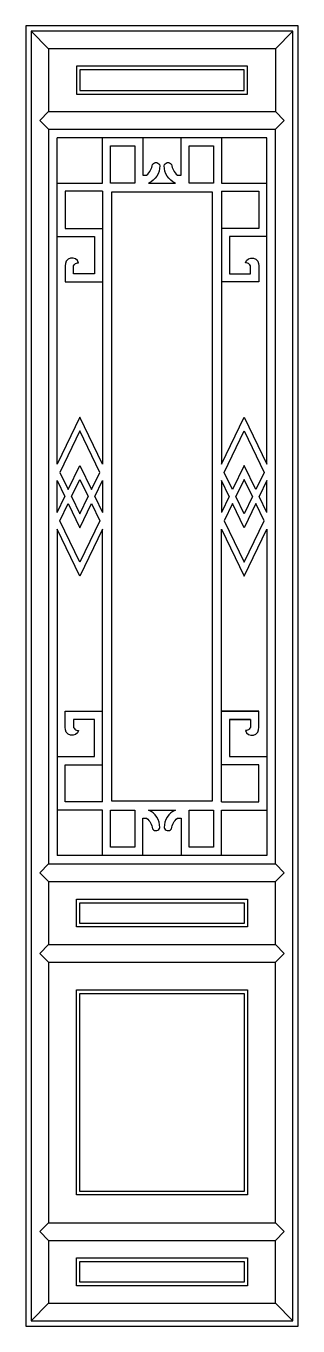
# Model space of a CAD drawing. Header units: metres. Extents: x -2250 to -1710, y -6 to 2574.
import ezdxf

# ---------------------------------------------------------------- set-up
doc = ezdxf.new("R2010")
doc.units = ezdxf.units.M
for name, color, linetype in [('3', 3, 'Continuous'), ('4', 4, 'Continuous'), ('7', 7, 'Continuous')]:
    doc.layers.add(name, color=color, linetype=linetype)

msp = doc.modelspace()

# ---------------------------------------------------------------- linework, layer by layer
at = {"layer": '3'}
for p, q in [((-2239.96, 2564.09), (-2204.96, 2529.09)), ((-1754.96, 2529.09), (-1719.96, 2564.09)), ((-2204.96, 2404.09), (-2222.46, 2386.59)), ((-1754.96, 2404.09), (-1737.46, 2386.59)), ((-2222.46, 2386.59), (-2204.96, 2369.09)), ((-1754.96, 2369.09), (-1737.46, 2386.59)), ((-1771.96, 2352.09), (-2187.96, 2352.09)), ((-2187.96, 1608.35), (-2187.96, 1671.84)), ((-1771.96, 1608.35), (-1771.96, 1671.84)), ((-1845.96, 1198.09), (-1845.96, 1124.09)), ((-1845.96, 1124.09), (-1771.96, 1124.09)), ((-2222.46, 893.59), (-2204.96, 911.09)), ((-1771.96, 928.09), (-2187.96, 928.09)), ((-1851.96, 928.09), (-1911.96, 928.09)), ((-1754.96, 911.09), (-1737.46, 893.59)), ((-2204.96, 876.09), (-2222.46, 893.59)), ((-1754.96, 876.09), (-1737.46, 893.59)), ((-2222.46, 733.59), (-2204.96, 751.09)), ((-1754.96, 751.09), (-1737.46, 733.59)), ((-2204.96, 716.09), (-2222.46, 733.59)), ((-1754.96, 716.09), (-1737.46, 733.59)), ((-2222.46, 181.59), (-2204.96, 199.09)), ((-2204.96, 164.09), (-2222.46, 181.59)), ((-1754.96, 199.09), (-1737.46, 181.59)), ((-1754.96, 164.09), (-1737.46, 181.59)), ((-2239.96, 4.09), (-2204.96, 39.09)), ((-1754.96, 39.09), (-1719.96, 4.09))]:
    msp.add_line(p, q, dxfattribs=at)
for points in [[(-2239.96, 4.09), (-1719.96, 4.09), (-1719.96, 2564.09), (-2239.96, 2564.09)], [(-2149.96, 2439.09), (-1809.96, 2439.09), (-1809.96, 2494.09), (-2149.96, 2494.09)], [(-2142.96, 2446.09), (-1816.96, 2446.09), (-1816.96, 2487.09), (-2142.96, 2487.09)], [(-2081.96, 2262.09), (-2081.96, 2336.09), (-2033.96, 2336.09), (-2033.96, 2262.09)], [(-2079.96, 1036.09), (-1879.96, 1036.09), (-1879.96, 2244.09), (-2079.96, 2244.09)], [(-2081.96, 1018.09), (-2033.96, 1018.09), (-2033.96, 944.09), (-2081.96, 944.09)], [(-1877.96, 1018.09), (-1877.96, 944.09), (-1925.96, 944.09), (-1925.96, 1018.09)], [(-1861.96, 1018.09), (-1861.96, 1018.09)], [(-2149.96, 841.09), (-1809.96, 841.09), (-1809.96, 786.09), (-2149.96, 786.09)], [(-2142.96, 834.09), (-1816.96, 834.09), (-1816.96, 793.09), (-2142.96, 793.09)], [(-2149.96, 661.09), (-1809.96, 661.09), (-1809.96, 254.09), (-2149.96, 254.09)], [(-2142.96, 654.09), (-1816.96, 654.09), (-1816.96, 261.09), (-2142.96, 261.09)], [(-2149.96, 129.09), (-1809.96, 129.09), (-1809.96, 74.09), (-2149.96, 74.09)], [(-2142.96, 122.09), (-1816.96, 122.09), (-1816.96, 81.09), (-2142.96, 81.09)]]:
    msp.add_lwpolyline(points, close=True, dxfattribs=at)
for points in [[(-2097.96, 2246.09), (-2097.96, 1704.65), (-2142.96, 1798.04), (-2187.96, 1704.65), (-2187.96, 2352.09)], [(-2187.96, 2262.09), (-2097.96, 2262.09), (-2097.96, 2352.09)], [(-1861.96, 2246.09), (-1861.96, 1704.65), (-1816.96, 1798.04), (-1771.96, 1704.65), (-1771.96, 2352.09)], [(-1861.96, 2352.09), (-1861.96, 2262.09), (-1771.96, 2262.09)], [(-1925.96, 2262.09), (-1925.96, 2336.09), (-1877.96, 2336.09), (-1877.96, 2262.09)], [(-2097.96, 2246.09), (-2171.96, 2246.09), (-2171.96, 2172.09), (-2097.96, 2172.09)], [(-1877.96, 2262.09), (-1925.96, 2262.09)], [(-1861.96, 2246.09), (-1787.96, 2246.09), (-1787.96, 2172.09), (-1861.96, 2172.09)], [(-2119.92, 1653.91), (-2103.38, 1688.24), (-2142.96, 1770.39), (-2182.55, 1688.24), (-2166.01, 1653.91)], [(-1840.01, 1653.91), (-1856.55, 1688.24), (-1816.96, 1770.39), (-1777.38, 1688.24), (-1793.92, 1653.91)], [(-2166.01, 1653.91), (-2142.96, 1701.74), (-2119.92, 1653.91)], [(-1793.92, 1653.91), (-1816.96, 1701.74), (-1840.01, 1653.91)], [(-2187.96, 1671.84), (-2172.67, 1640.09)], [(-2159.35, 1640.09), (-2142.96, 1674.09), (-2126.58, 1640.09)], [(-2113.26, 1640.09), (-2097.96, 1671.84)], [(-2097.96, 1671.84), (-2097.96, 1608.35)], [(-1861.96, 1671.84), (-1861.96, 1608.35)], [(-1846.67, 1640.09), (-1861.96, 1671.84)], [(-1800.58, 1640.09), (-1816.96, 1674.09), (-1833.35, 1640.09)], [(-1771.96, 1671.84), (-1787.26, 1640.09)], [(-2187.96, 1608.35), (-2172.67, 1640.09)], [(-2119.92, 1626.27), (-2103.38, 1591.94), (-2142.96, 1509.79), (-2182.55, 1591.94), (-2166.01, 1626.27)], [(-2166.01, 1626.27), (-2142.96, 1578.45), (-2119.92, 1626.27)], [(-2159.35, 1640.09), (-2142.96, 1606.09), (-2126.58, 1640.09)], [(-2113.26, 1640.09), (-2097.96, 1608.35)], [(-1846.67, 1640.09), (-1861.96, 1608.35)], [(-1840.01, 1626.27), (-1856.55, 1591.94), (-1816.96, 1509.79), (-1777.38, 1591.94), (-1793.92, 1626.27)], [(-1793.92, 1626.27), (-1816.96, 1578.45), (-1840.01, 1626.27)], [(-1800.58, 1640.09), (-1816.96, 1606.09), (-1833.35, 1640.09)], [(-1771.96, 1608.35), (-1787.26, 1640.09)], [(-2097.96, 1034.09), (-2097.96, 1575.54), (-2142.96, 1482.15), (-2187.96, 1575.54), (-2187.96, 928.09)], [(-1861.96, 1034.09), (-1861.96, 1575.54), (-1816.96, 1482.15), (-1771.96, 1575.54), (-1771.96, 928.09)], [(-2097.96, 1034.09), (-2171.96, 1034.09), (-2171.96, 1108.09), (-2097.96, 1108.09)], [(-1861.96, 1034.09), (-1787.96, 1034.09), (-1787.96, 1108.09), (-1861.96, 1108.09)], [(-2097.96, 928.09), (-2097.96, 1018.09), (-2187.96, 1018.09)], [(-1861.96, 928.09), (-1861.96, 1018.09), (-1771.96, 1018.09)]]:
    msp.add_lwpolyline(points, dxfattribs=at)
for points in [[(-2017.96, 2352.09), (-2017.96, 2278.09), (-2010.67, 2278.09, 0.18), (-1998.52, 2299.49, -0.67), (-1984.25, 2296.77, -0.3), (-2006.57, 2262.09), (-1953.36, 2262.09, -0.3), (-1975.67, 2296.77, -0.67), (-1961.41, 2299.49, 0.18), (-1949.25, 2278.09), (-1941.96, 2278.09), (-1941.96, 2352.09)], [(-2187.96, 2156.09), (-2113.96, 2156.09), (-2113.96, 2082.09), (-2155.96, 2082.09), (-2155.96, 2093.89, -0.47), (-2145.57, 2104.08, 0.94), (-2171.96, 2097.81), (-2171.96, 2066.09), (-2097.96, 2066.09)], [(-1771.96, 2156.09), (-1845.96, 2156.09), (-1845.96, 2082.09), (-1803.96, 2082.09), (-1803.96, 2093.89, 0.47), (-1814.36, 2104.08, -0.94), (-1787.96, 2097.81), (-1787.96, 2066.09), (-1861.96, 2066.09)], [(-2187.96, 1124.09), (-2113.96, 1124.09), (-2113.96, 1198.09), (-2155.96, 1198.09), (-2155.96, 1186.29, 0.47), (-2145.57, 1176.11, -0.94), (-2171.96, 1182.38), (-2171.96, 1214.09), (-2097.96, 1214.09)], [(-1803.96, 1198.09), (-1845.96, 1198.09), (-1803.96, 1198.09), (-1803.96, 1186.29, -0.47), (-1814.36, 1176.11, 0.94), (-1787.96, 1182.38), (-1787.96, 1214.09), (-1861.96, 1214.09), (-1787.96, 1214.09)], [(-2017.96, 928.09), (-2017.96, 1002.09), (-2010.67, 1002.09, -0.18), (-1998.52, 980.7, 0.67), (-1984.25, 983.41, 0.3), (-2006.57, 1018.09), (-1953.36, 1018.09, 0.3), (-1975.67, 983.41, 0.67), (-1961.41, 980.7, -0.18), (-1949.25, 1002.09), (-1941.96, 1002.09), (-1941.96, 928.09)]]:
    msp.add_lwpolyline(points, format="xyb", dxfattribs=at)
at = {"layer": '4'}
msp.add_lwpolyline([(-2249.96, -5.91), (-1709.96, -5.91), (-1709.96, 2574.09), (-2249.96, 2574.09)], close=True, dxfattribs=at)
at = {"layer": '7'}
for p, q in [((-1754.96, 2529.09), (-2204.96, 2529.09)), ((-2204.96, 2529.09), (-2204.96, 2404.09)), ((-1754.96, 2529.09), (-1754.96, 2404.09)), ((-2204.96, 2404.09), (-1754.96, 2404.09)), ((-2204.96, 2369.09), (-2204.96, 911.09)), ((-2204.96, 2369.09), (-1754.96, 2369.09)), ((-1754.96, 911.09), (-1754.96, 2369.09)), ((-2204.96, 911.09), (-1754.96, 911.09)), ((-2204.96, 876.09), (-1754.96, 876.09)), ((-2204.96, 876.09), (-2204.96, 751.09)), ((-1754.96, 751.09), (-1754.96, 876.09)), ((-2204.96, 751.09), (-1754.96, 751.09)), ((-2204.96, 716.09), (-2204.96, 199.09)), ((-2204.96, 716.09), (-1754.96, 716.09)), ((-1754.96, 199.09), (-1754.96, 716.09)), ((-2204.96, 199.09), (-1754.96, 199.09)), ((-2204.96, 164.09), (-1754.96, 164.09)), ((-2204.96, 164.09), (-2204.96, 39.09)), ((-1754.96, 39.09), (-1754.96, 164.09)), ((-2204.96, 39.09), (-1754.96, 39.09))]:
    msp.add_line(p, q, dxfattribs=at)

doc.saveas('drawing.dxf')
